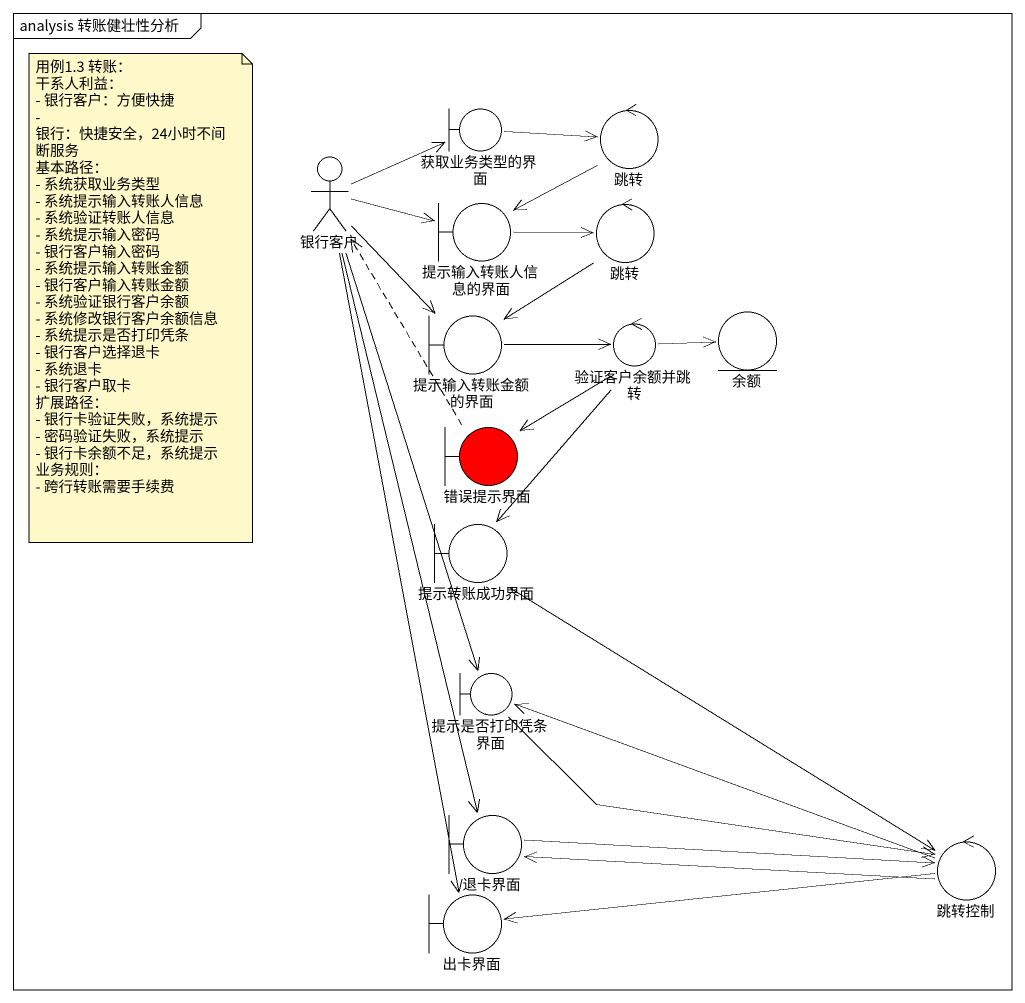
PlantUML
@startuml
mainframe analysis 转账健壮性分析
actor 银行客户
boundary 获取业务类型的界面
control 跳转
boundary 提示输入转账人信息的界面
control "跳转" as 跳转_2
boundary 提示输入转账金额的界面
control 验证客户余额并跳转
entity 余额
boundary 错误提示界面 #FF0000
boundary 提示转账成功界面
boundary 提示是否打印凭条界面
boundary 退卡界面
control 跳转控制
boundary 出卡界面
银行客户 -right-> 获取业务类型的界面
银行客户 -right-> 提示输入转账人信息的界面
银行客户 --> 提示输入转账金额的界面
银行客户 --> 提示是否打印凭条界面
银行客户 --> 退卡界面
银行客户 --> 出卡界面
获取业务类型的界面 -right-> 跳转
跳转 --> 提示输入转账人信息的界面
提示输入转账人信息的界面 -right-> 跳转_2
跳转_2 --> 提示输入转账金额的界面
提示输入转账金额的界面 -right-> 验证客户余额并跳转
验证客户余额并跳转 -right-> 余额
验证客户余额并跳转 --> 错误提示界面
验证客户余额并跳转 --> 提示转账成功界面
错误提示界面 .up.> 银行客户
提示转账成功界面 --> 跳转控制
提示是否打印凭条界面 -right-> 跳转控制
退卡界面 -right-> 跳转控制
跳转控制 -left-> 提示是否打印凭条界面
跳转控制 -left-> 退卡界面
跳转控制 -left-> 出卡界面
note as N1
  用例1.3 转账：
  干系人利益：
  - 银行客户：方便快捷
  - 银行：快捷安全，24小时不间断服务
  基本路径：
  - 系统获取业务类型
  - 系统提示输入转账人信息
  - 系统验证转账人信息
  - 系统提示输入密码
  - 银行客户输入密码
  - 系统提示输入转账金额
  - 银行客户输入转账金额
  - 系统验证银行客户余额
  - 系统修改银行客户余额信息
  - 系统提示是否打印凭条
  - 银行客户选择退卡
  - 系统退卡
  - 银行客户取卡
  扩展路径：
  - 银行卡验证失败，系统提示
  - 密码验证失败，系统提示
  - 银行卡余额不足，系统提示
  业务规则：
  - 跨行转账需要手续费
end note
@enduml
